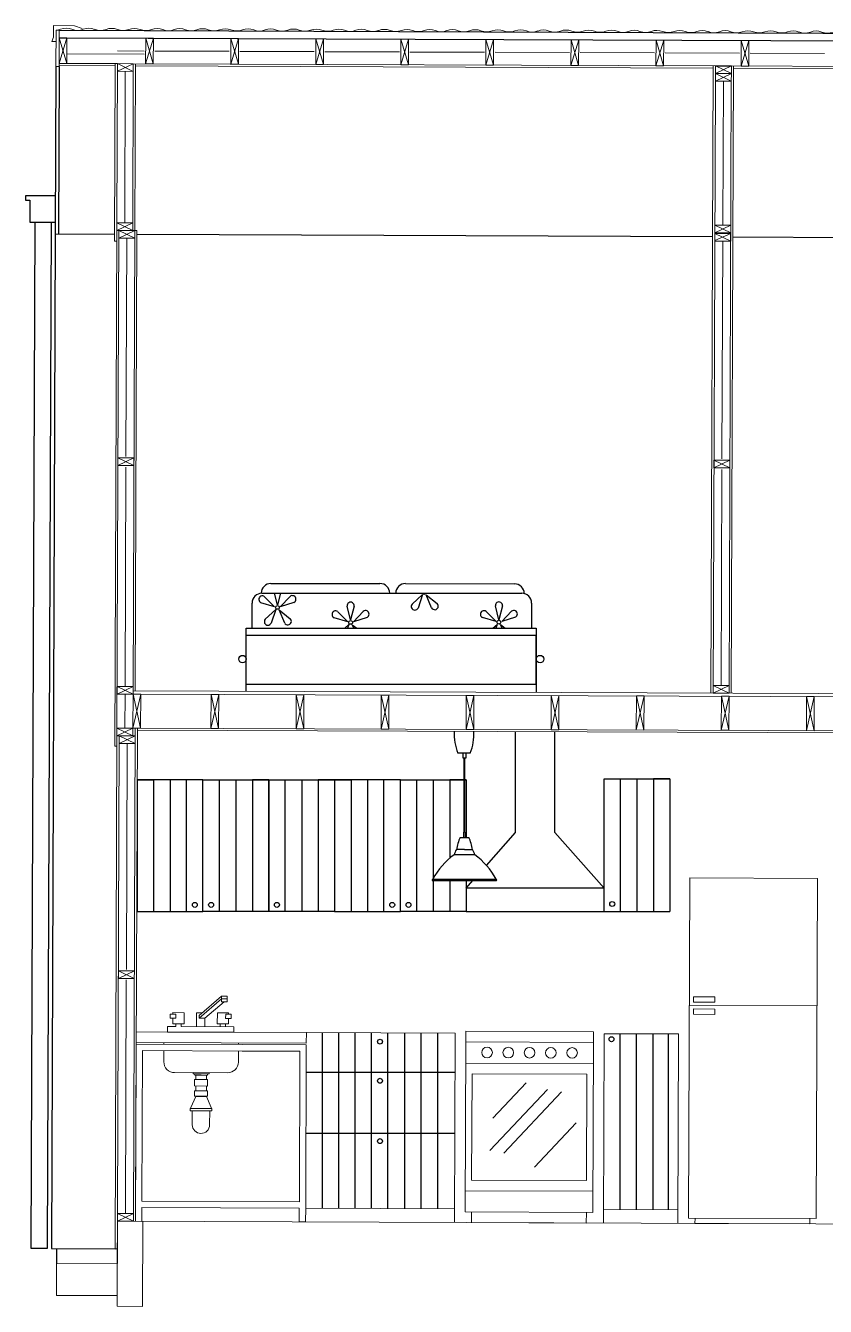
# Model space of a CAD drawing. Header units: inches. Extents: x 6.8 to 58.2, y 43.4 to 73.5.
# Drawn here: x 37.74 to 41.5, y 51.69 to 57.71 of the extents above; entities that cross this region are included whole.
import ezdxf

# ---------------------------------------------------------------- set-up
doc = ezdxf.new("R2010")
doc.units = ezdxf.units.IN
doc.header["$MEASUREMENT"] = 0
for name, color, linetype, lineweight in [('A-ANNO-SYMB', 3, 'Continuous', 18), ('A-DETL-MBND', 3, 'Continuous', 18), ('A-ELEV-IDEN', 3, 'Continuous', 18), ('A-ELEV-MBE2', 4, 'Continuous', 25), ('A-FURN', 8, 'Continuous', 18), ('A-WALL-PATT', 8, 'Continuous', 18), ('A-WALL-STUD', 3, 'Continuous', 18)]:
    doc.layers.add(name, color=color, linetype=linetype, lineweight=lineweight)

msp = doc.modelspace()

# ---------------------------------------------------------------- linework, layer by layer
at = {"color": 0}
for p, q in [((40.9797, 57.5236), (41.0547, 57.5236)), ((40.0392, 53.9182), (40.0392, 54.3921)), ((40.2241, 53.9182), (40.2241, 54.3921)), ((39.8074, 54.1654), (39.8074, 53.8949)), ((40.7653, 54.1696), (40.7653, 53.5466)), ((39.8034, 53.9189), (39.8034, 53.8949)), ((39.9023, 53.7632), (40.0392, 53.9182)), ((40.4559, 53.6559), (40.2241, 53.9182)), ((39.8074, 53.6559), (39.839, 53.6916)), ((39.8074, 53.6916), (39.8074, 53.5466)), ((40.4559, 53.6559), (39.8074, 53.6559)), ((40.4559, 53.5466), (40.4559, 53.6559)), ((39.8074, 53.5466), (40.4559, 53.5466)), ((40.4559, 53.5466), (40.7653, 53.5466)), ((39.672, 52.9743), (39.672, 52.1478)), ((39.7559, 52.7893), (39.0552, 52.7893)), ((39.9332, 52.5735), (40.0903, 52.7399)), ((39.9187, 52.4212), (40.1899, 52.7085)), ((39.9852, 52.4099), (40.2564, 52.6972)), ((40.1281, 52.3435), (40.3254, 52.5526)), ((39.7541, 52.5019), (39.0541, 52.5019))]:
    msp.add_line(p, q, dxfattribs=at)
for p, q in [((38.8894, 55.0888), (39.4021, 55.0889)), ((39.5221, 55.0889), (40.0348, 55.0875)), ((38.8465, 55.043), (40.0694, 55.043)), ((38.8597, 55.0269), (38.9068, 54.9791)), ((38.9197, 54.9879), (38.9056, 55.043)), ((38.9339, 55.043), (38.9197, 54.9879)), ((38.9333, 54.9795), (38.9795, 55.0281)), ((39.5534, 54.9917), (39.6026, 55.0373)), ((39.6026, 55.0373), (39.5814, 54.9737)), ((39.619, 55.0361), (39.6716, 54.9944)), ((39.6451, 54.9743), (39.619, 55.0361)), ((38.8006, 54.8782), (38.8006, 54.9972)), ((38.9068, 54.9791), (38.8425, 54.9984)), ((38.8623, 54.9205), (38.9116, 54.9661)), ((38.9116, 54.9661), (38.8903, 54.9024)), ((38.9279, 54.9649), (38.9805, 54.9232)), ((38.954, 54.903), (38.9279, 54.9649)), ((38.9972, 54.9999), (38.9333, 54.9795)), ((39.2039, 54.9564), (39.251, 54.9086)), ((39.2639, 54.9174), (39.2472, 54.9824)), ((39.2806, 54.9824), (39.2639, 54.9174)), ((39.2774, 54.909), (39.3237, 54.9577)), ((39.9014, 54.9575), (39.9485, 54.9096)), ((39.9614, 54.9185), (39.9447, 54.9835)), ((39.978, 54.9835), (39.9614, 54.9185)), ((39.9749, 54.9101), (40.0211, 54.9587)), ((40.1152, 54.9972), (40.1152, 54.8782)), ((39.251, 54.9086), (39.1867, 54.9279)), ((39.2369, 54.8782), (39.2557, 54.8956)), ((39.2557, 54.8956), (39.2499, 54.8782)), ((39.2721, 54.8944), (39.2926, 54.8782)), ((39.2789, 54.8782), (39.2721, 54.8944)), ((39.3414, 54.9294), (39.2774, 54.909)), ((39.9485, 54.9096), (39.8842, 54.9289)), ((39.9332, 54.8782), (39.9532, 54.8967)), ((39.9532, 54.8967), (39.947, 54.8782)), ((39.9696, 54.8955), (39.9914, 54.8782)), ((39.9768, 54.8782), (39.9696, 54.8955)), ((40.0388, 54.9305), (39.9749, 54.9101)), ((38.7734, 54.8782), (40.1373, 54.8782)), ((38.7734, 54.5818), (38.7734, 54.8782)), ((40.1373, 54.8443), (38.7734, 54.8443)), ((40.1373, 54.8782), (40.1373, 54.5767)), ((40.1373, 54.6157), (40.1373, 54.8443)), ((40.1373, 54.7333), (40.1373, 54.5767)), ((38.7734, 54.5818), (38.7734, 54.657)), ((38.7734, 54.6157), (40.1373, 54.6157)), ((39.8265, 54.2912), (39.7684, 54.2912)), ((39.793, 54.2672), (39.793, 54.2912)), ((39.8058, 54.2912), (39.8058, 54.2672)), ((39.8058, 54.2672), (39.793, 54.2672)), ((39.797, 54.2672), (39.797, 53.9189)), ((39.8018, 53.9189), (39.8018, 54.2672)), ((38.5698, 54.1654), (38.2604, 54.1654)), ((38.2604, 54.1654), (38.2604, 53.5466)), ((38.2604, 54.1654), (38.3378, 54.1654)), ((38.3378, 54.1654), (38.3378, 53.5466)), ((38.4151, 54.1654), (38.4151, 53.5466)), ((38.4925, 53.5466), (38.4925, 54.1654)), ((38.5698, 53.5466), (38.5698, 54.1654)), ((38.5698, 54.1654), (38.8792, 54.1654)), ((38.6472, 53.5466), (38.6472, 54.1654)), ((38.7245, 54.1654), (38.7245, 53.5466)), ((38.8792, 54.1654), (38.8019, 54.1654)), ((38.8019, 54.1654), (38.8019, 53.5466)), ((38.8792, 54.1654), (38.8792, 53.5466)), ((38.8792, 53.5466), (38.8792, 54.1654)), ((38.8792, 54.1654), (39.1886, 54.1654)), ((38.9566, 53.5466), (38.9566, 54.1654)), ((39.0339, 54.1654), (39.0339, 53.5466)), ((39.1886, 54.1654), (39.1113, 54.1654)), ((39.1113, 54.1654), (39.1113, 53.5466)), ((39.1886, 54.1654), (39.1886, 53.5466)), ((39.498, 54.1654), (39.1886, 54.1654)), ((39.1886, 54.1654), (39.1886, 53.5466)), ((39.1886, 54.1654), (39.266, 54.1654)), ((39.266, 54.1654), (39.266, 53.5466)), ((39.3433, 54.1654), (39.3433, 53.5466)), ((39.4207, 53.5466), (39.4207, 54.1654)), ((39.498, 53.5466), (39.498, 54.1654)), ((39.498, 54.1654), (39.797, 54.1654)), ((39.5754, 53.5466), (39.5754, 54.1654)), ((39.6527, 54.1654), (39.6527, 53.7019)), ((39.7301, 54.1654), (39.7301, 53.7965)), ((39.797, 54.1654), (39.7301, 54.1654)), ((39.8074, 54.1654), (39.8018, 54.1654)), ((39.8018, 54.1654), (39.8074, 54.1654)), ((40.4559, 53.5508), (40.4559, 54.1696)), ((40.4559, 54.1696), (40.7653, 54.1696)), ((40.5333, 53.5466), (40.5333, 54.1696)), ((40.6106, 54.1696), (40.6106, 53.5466)), ((40.7653, 54.1696), (40.688, 54.1696)), ((40.688, 54.1696), (40.688, 53.5466)), ((39.8034, 53.9189), (39.7954, 53.9189)), ((39.7954, 53.9189), (39.7954, 53.8949)), ((39.7794, 53.8949), (39.8194, 53.8949)), ((39.8474, 53.813), (39.7514, 53.813)), ((39.7994, 53.837), (39.7618, 53.837)), ((39.7994, 53.837), (39.837, 53.837)), ((39.6506, 53.698), (39.9482, 53.698)), ((39.6506, 53.698), (39.7994, 53.698)), ((39.6506, 53.6916), (39.9482, 53.6916)), ((39.6527, 53.6916), (39.6527, 53.5466)), ((39.7301, 53.6916), (39.7301, 53.5466)), ((38.2604, 53.5466), (38.5698, 53.5466)), ((38.8792, 53.5466), (38.5698, 53.5466)), ((39.1886, 53.5466), (38.8792, 53.5466)), ((39.1886, 53.5466), (39.498, 53.5466)), ((39.8074, 53.5466), (39.498, 53.5466)), ((39.1301, 52.9764), (39.1301, 52.1502)), ((39.2075, 52.9761), (39.2075, 52.1502)), ((39.2848, 52.1502), (39.2848, 52.9758)), ((39.3622, 52.1502), (39.3622, 52.9755)), ((39.4395, 52.1502), (39.4395, 52.9752)), ((39.5169, 52.9749), (39.5169, 52.1502)), ((39.5942, 52.9746), (39.5942, 52.1502)), ((40.5301, 52.9711), (40.5301, 52.1449)), ((40.6075, 52.9708), (40.6075, 52.1449)), ((40.6848, 52.9705), (40.6848, 52.1449)), ((40.7579, 52.9702), (40.7579, 52.1449)), ((40.5301, 52.7637), (40.5301, 52.1449))]:
    msp.add_line(p, q)
for centre, radius in [((38.9199, 54.9764), 0.00885), ((39.264, 54.9059), 0.00885), ((39.9615, 54.907), 0.00885), ((38.7557, 54.7333), 0.0177), ((40.155, 54.7333), 0.0177), ((38.5315, 53.5772), 0.0116), ((38.6081, 53.5772), 0.0116), ((38.9175, 53.5772), 0.0116), ((39.4597, 53.5772), 0.0116), ((39.5363, 53.5772), 0.0116), ((40.4942, 53.5814), 0.0116), ((40.4909, 52.9452), 0.0116), ((39.4023, 52.9338), 0.0116), ((39.4023, 52.75), 0.0116), ((39.4023, 52.4661), 0.0116)]:
    msp.add_circle(centre, radius)
for centre, start, end in [((38.8894, 55.0429), 90, 180), ((39.4021, 55.043), 0, 90), ((39.5221, 55.043), 90, 180), ((40.0348, 55.0416), 0, 90), ((38.8465, 54.9972), 90, 180), ((40.0694, 54.9972), 0, 90)]:
    msp.add_arc(centre, 0.0459, start, end, dxfattribs=at)
for centre, radius, start, end in [((38.8493, 55.0137), 0.0168, 51.62668, 246.22932), ((38.9902, 55.0151), 0.0168, 294.76118, 129.36383), ((39.6109, 55.0476), 0.00885, 211.22763, 328.77237), ((39.1935, 54.9433), 0.0168, 51.62668, 246.22932), ((39.2639, 54.9846), 0.0168, 352.69868, 187.30132), ((39.3343, 54.9447), 0.0168, 294.76118, 129.36383), ((39.5662, 54.9809), 0.0168, 139.85219, 334.45484), ((39.6596, 54.9826), 0.0168, 209.89479, 44.49744), ((39.8909, 54.9443), 0.0168, 51.62668, 246.22932), ((39.9614, 54.9856), 0.0168, 352.69868, 187.30132), ((40.0318, 54.9457), 0.0168, 294.76118, 129.36383), ((38.8751, 54.9097), 0.0168, 139.85219, 334.45484), ((38.9686, 54.9114), 0.0168, 209.89479, 44.49744), ((39.9847, 54.3793), 0.2335, 176.59387, 202.14263), ((39.6102, 54.3793), 0.2335, 337.85737, 3.40613), ((39.9491, 53.8117), 0.189, 153.87703, 172.30278), ((39.6498, 53.8117), 0.189, 7.69722, 26.12297), ((39.9445, 53.5422), 0.3326, 125.48805, 152.07747), ((39.8012, 53.8057), 0.0504, 141.51996, 171.62266), ((39.7976, 53.8057), 0.0504, 8.37734, 38.48004), ((39.6403, 53.5299), 0.3508, 28.62492, 53.80957), ((39.6506, 53.6948), 0.0032, 90, 270), ((39.9482, 53.6948), 0.0032, 270, 90)]:
    msp.add_arc(centre, radius, start, end)
at = {"layer": 'A-ANNO-SYMB', "color": 0}
for points in [[(38.0009, 57.7003), (38.0009, 57.7003), (37.9663, 57.7127), (37.8663, 57.7131), (37.8661, 57.6581), (37.8585, 57.6382), (37.876, 57.6381)], [(38.1668, 51.8891), (38.1668, 51.8891), (38.1675, 52.0891), (45.1445, 52.0627), (45.1445, 52.0627), (45.1437, 51.8627), (45.5847, 51.8611)]]:
    msp.add_lwpolyline(points, dxfattribs=at)
msp.add_lwpolyline([(38.1668, 51.8891), (38.1662, 51.7391), (37.8802, 51.7402), (37.8808, 51.8902)], close=True, dxfattribs=at)
for centre, start, end in [((37.8737, 57.7644), 273.96643, 291.20205), ((37.9266, 57.6281), 68.36474, 111.20205), ((37.9805, 57.764), 248.36474, 291.20205), ((38.0334, 57.6276), 68.36474, 111.20205), ((38.0874, 57.7636), 248.36474, 291.20205), ((38.1403, 57.6272), 68.36474, 111.20205), ((38.1942, 57.7632), 248.36474, 291.20205), ((38.2471, 57.6268), 68.36474, 111.20205), ((38.301, 57.7628), 248.36474, 291.20205), ((38.354, 57.6264), 68.36474, 111.20205), ((38.4079, 57.7624), 248.36474, 291.20205), ((38.4608, 57.626), 68.36474, 111.20205), ((38.5147, 57.762), 248.36474, 291.20205), ((38.5677, 57.6256), 68.36474, 111.20205), ((38.6216, 57.7616), 248.36474, 291.20205), ((38.6745, 57.6252), 68.36474, 111.20205), ((38.7284, 57.7612), 248.36474, 291.20205), ((38.7813, 57.6248), 68.36474, 111.20205), ((38.8353, 57.7608), 248.36474, 291.20205), ((38.8882, 57.6244), 68.36474, 111.20205), ((38.9421, 57.7604), 248.36474, 291.20205), ((38.995, 57.624), 68.36474, 111.20205), ((39.049, 57.76), 248.36474, 291.20205), ((39.1019, 57.6236), 68.36474, 111.20205), ((39.1558, 57.7596), 248.36474, 291.20205), ((39.2087, 57.6232), 68.36474, 111.20205), ((39.2627, 57.7592), 248.36474, 291.20205), ((39.3156, 57.6228), 68.36474, 111.20205), ((39.3695, 57.7588), 248.36474, 291.20205), ((39.4224, 57.6224), 68.36474, 111.20205), ((39.4764, 57.7584), 248.36474, 291.20205), ((39.5293, 57.622), 68.36474, 111.20205), ((39.5832, 57.758), 248.36474, 291.20205), ((39.6361, 57.6216), 68.36474, 111.20205), ((39.6901, 57.7576), 248.36474, 291.20205), ((39.743, 57.6212), 68.36474, 111.20205), ((39.7969, 57.7572), 248.36474, 291.20205), ((39.8498, 57.6208), 68.36474, 111.20205), ((39.9038, 57.7568), 248.36474, 291.20205), ((39.9567, 57.6204), 68.36474, 111.20205), ((40.0106, 57.7564), 248.36474, 291.20205), ((40.0635, 57.62), 68.36474, 111.20205), ((40.1175, 57.756), 248.36474, 291.20205), ((40.1704, 57.6196), 68.36474, 111.20205), ((40.2243, 57.7556), 248.36474, 291.20205), ((40.2772, 57.6192), 68.36474, 111.20205), ((40.3312, 57.7552), 248.36474, 291.20205), ((40.3841, 57.6188), 68.36474, 111.20205), ((40.438, 57.7547), 248.36474, 291.20205), ((40.4909, 57.6184), 68.36474, 111.20205), ((40.5449, 57.7543), 248.36474, 291.20205), ((40.5978, 57.618), 68.36474, 111.20205), ((40.6517, 57.7539), 248.36474, 291.20205), ((40.7046, 57.6175), 68.36474, 111.20205), ((40.7585, 57.7535), 248.36474, 291.20205), ((40.8115, 57.6171), 68.36474, 111.20205), ((40.8654, 57.7531), 248.36474, 291.20205), ((40.9183, 57.6167), 68.36474, 111.20205), ((40.9722, 57.7527), 248.36474, 291.20205), ((41.0252, 57.6163), 68.36474, 111.20205), ((41.0791, 57.7523), 248.36474, 291.20205), ((41.132, 57.6159), 68.36474, 111.20205), ((41.1859, 57.7519), 248.36474, 291.20205), ((41.2388, 57.6155), 68.36474, 111.20205), ((41.2928, 57.7515), 248.36474, 291.20205), ((41.3457, 57.6151), 68.36474, 111.20205), ((41.3996, 57.7511), 248.36474, 291.20205), ((41.4525, 57.6147), 68.36474, 111.20205), ((41.5065, 57.7507), 248.36474, 291.20205)]:
    msp.add_arc(centre, 0.0731, start, end, dxfattribs=at)
at = {"layer": 'A-DETL-MBND', "color": 0}
for p, q in [((38.1671, 57.5342), (37.9291, 57.5351)), ((38.2933, 57.5787), (37.9293, 57.5801)), ((38.2421, 57.5339), (40.9797, 57.5236)), ((38.1571, 57.5242), (37.8931, 57.5252)), ((38.2521, 57.5239), (40.9697, 57.5136)), ((41.0547, 57.5233), (41.7291, 57.5207)), ((41.0647, 57.5132), (41.7391, 57.5107)), ((38.241, 54.5839), (38.2492, 56.7488)), ((38.251, 54.5838), (38.2592, 56.7488)), ((38.1677, 52.1251), (38.1761, 54.3591))]:
    msp.add_line(p, q, dxfattribs=at)
for points in [[(38.164, 56.6992), (38.154, 56.6992), (38.1571, 57.5342)], [(38.1643, 56.7852), (38.1671, 57.5342)], [(38.2392, 56.7489), (38.2492, 56.7488), (38.2521, 57.5339)], [(38.2393, 56.7849), (38.242, 57.4979)], [(40.9586, 54.5736), (40.9697, 57.5236)], [(41.0536, 54.5732), (41.0647, 57.5232)], [(40.9686, 54.5735), (40.9794, 57.4516)], [(41.0436, 54.5733), (41.0544, 57.4513)], [(38.165, 54.3231), (38.155, 54.3232), (38.1642, 56.7492)], [(38.1742, 56.7491), (38.1642, 56.7492)], [(38.1653, 54.4091), (38.1742, 56.7491)], [(38.2492, 56.7488), (38.2592, 56.7488)], [(38.241, 54.5839), (45.0899, 54.558)], [(38.2409, 54.5689), (45.0899, 54.543)], [(38.2403, 54.4089), (45.0783, 54.383)], [(38.2425, 52.0888), (38.2513, 54.4088)], [(38.2613, 54.4088), (38.2525, 52.0888)], [(38.1671, 51.9591), (38.1561, 51.9592), (38.1652, 54.3731)], [(38.2613, 54.3988), (42.0692, 54.3844)]]:
    msp.add_lwpolyline(points, dxfattribs=at)
at = {"layer": 'A-ELEV-IDEN', "color": 0}
msp.add_lwpolyline([(38.1675, 52.0891), (38.2875, 52.0887), (38.286, 51.6887), (38.166, 51.6891)], close=True, dxfattribs=at)
at = {"layer": 'A-ELEV-MBE2', "color": 0}
for p, q in [((37.8751, 56.7335), (37.857, 51.9603)), ((37.8751, 56.7335), (38.1541, 56.7324)), ((38.2591, 56.732), (40.9667, 56.7218)), ((41.0617, 56.7189), (45.088, 56.7048)), ((37.837, 51.9604), (37.762, 51.9606)), ((37.881, 51.9602), (37.8808, 51.8902))]:
    msp.add_line(p, q, dxfattribs=at)
for points in [[(37.8936, 57.6552), (45.4245, 57.6267)], [(37.8937, 57.6912), (45.4757, 57.6626)], [(37.8781, 57.5203), (37.8751, 56.7335)], [(37.8931, 57.5202), (37.8901, 56.7334)], [(37.8758, 56.912), (37.7358, 56.9126), (37.7357, 56.8926), (37.7557, 56.8925), (37.7553, 56.7887), (37.8753, 56.7883)], [(37.762, 51.9606), (37.7803, 56.7886)], [(37.8553, 56.7883), (37.837, 51.9604)], [(37.857, 51.9603), (38.1561, 51.9592)]]:
    msp.add_lwpolyline(points, dxfattribs=at)
at = {"layer": 'A-FURN', "color": 0}
for p, q in [((40.8596, 53.704), (40.8536, 52.104)), ((41.4596, 53.7017), (40.8596, 53.704)), ((41.4536, 52.1017), (41.4596, 53.7017)), ((38.5526, 53.0568), (38.6573, 53.1477)), ((38.6572, 53.1347), (38.6573, 53.1477)), ((38.6573, 53.1477), (38.6834, 53.1476)), ((38.6834, 53.1476), (38.6833, 53.1346)), ((38.6572, 53.1347), (38.5525, 53.0438)), ((38.6687, 53.1217), (38.5786, 53.0437)), ((38.6572, 53.1216), (38.6572, 53.1347)), ((38.6833, 53.1346), (38.6572, 53.1347)), ((38.6833, 53.1215), (38.6572, 53.1216)), ((38.6833, 53.1346), (38.6833, 53.1215)), ((38.4415, 53.0051), (38.4416, 53.0181)), ((38.4676, 53.018), (38.4676, 53.005)), ((38.5393, 53.0047), (38.5396, 53.0699)), ((38.5396, 53.0699), (38.5675, 53.0698)), ((38.5525, 53.0438), (38.5526, 53.0568)), ((38.5786, 53.0437), (38.5525, 53.0438)), ((38.5786, 53.0437), (38.5785, 53.0046)), ((38.6502, 53.0173), (38.6502, 53.0043)), ((38.6763, 53.0042), (38.6763, 53.0172)), ((38.2557, 52.9297), (38.2559, 52.9797)), ((39.0559, 52.9767), (38.2559, 52.9797)), ((39.0557, 52.9267), (39.0559, 52.9767)), ((39.0559, 52.9767), (39.7559, 52.974)), ((39.7559, 52.974), (39.7525, 52.0831)), ((40.4559, 52.9714), (40.4525, 52.0805)), ((40.4559, 52.9714), (40.8059, 52.97)), ((40.8035, 52.0792), (40.8059, 52.97)), ((38.2528, 52.1532), (38.2557, 52.9217)), ((39.0557, 52.9267), (38.2557, 52.9297)), ((38.2557, 52.9217), (38.7547, 52.9198)), ((39.0557, 52.9187), (38.7547, 52.9198)), ((39.0528, 52.1502), (39.0557, 52.9187)), ((39.8027, 52.1329), (39.8058, 52.9329)), ((39.8058, 52.9329), (40.4057, 52.9307)), ((40.4057, 52.9307), (40.4027, 52.1307)), ((38.2829, 52.1831), (38.2856, 52.8916)), ((38.2856, 52.8916), (38.7546, 52.8898)), ((39.0256, 52.8888), (38.7546, 52.8898)), ((39.0229, 52.1803), (39.0256, 52.8888)), ((38.5359, 52.7559), (38.536, 52.7755)), ((38.5859, 52.7557), (38.586, 52.7754)), ((39.8054, 52.8329), (40.4054, 52.8307)), ((38.5357, 52.7024), (38.5358, 52.7255)), ((38.5857, 52.7022), (38.5858, 52.7253)), ((38.5356, 52.6763), (38.5356, 52.6782)), ((38.5856, 52.6761), (38.5356, 52.6763)), ((38.5856, 52.6761), (38.5856, 52.678)), ((38.5194, 52.6082), (38.5192, 52.543)), ((38.6013, 52.6079), (38.6011, 52.5427)), ((39.8031, 52.2329), (40.4031, 52.2307)), ((39.0229, 52.1803), (38.2829, 52.1831)), ((38.2528, 52.1532), (38.2525, 52.0888)), ((38.2828, 52.1531), (38.2825, 52.0887)), ((39.0228, 52.1503), (38.2828, 52.1531)), ((39.0228, 52.1503), (39.0225, 52.0859)), ((39.0528, 52.1502), (39.0525, 52.0858)), ((39.4028, 52.1489), (39.0528, 52.1502)), ((39.4028, 52.1489), (39.7528, 52.1475)), ((40.4027, 52.1307), (39.8027, 52.1329)), ((39.8327, 52.1328), (39.8325, 52.0828)), ((40.3727, 52.1308), (40.3725, 52.0808)), ((40.8028, 52.1436), (40.4528, 52.1449)), ((40.3725, 52.0808), (39.8325, 52.0828)), ((40.8536, 52.104), (41.4536, 52.1017)), ((40.8836, 52.1038), (40.8835, 52.0788)), ((41.4235, 52.0768), (40.8835, 52.0788)), ((41.4236, 52.1018), (41.4235, 52.0768))]:
    msp.add_line(p, q, dxfattribs=at)
for points in [[(40.8768, 53.1202), (40.9768, 53.1198), (40.9769, 53.1448), (40.8769, 53.1452), (40.8768, 53.1202)], [(40.8574, 53.104), (41.4574, 53.1017)], [(40.8767, 53.0875), (40.9767, 53.0872), (40.9766, 53.0622), (40.8766, 53.0625), (40.8767, 53.0875)], [(38.4287, 53.0638), (38.4287, 53.0703), (38.4809, 53.0701), (38.4807, 53.018), (38.4285, 53.0182), (38.4286, 53.0443)], [(38.6896, 53.0629), (38.6896, 53.0694), (38.6374, 53.0695), (38.6372, 53.0174), (38.6894, 53.0172), (38.6895, 53.0433)], [(38.4676, 53.005), (38.7154, 53.004), (38.7153, 52.9779), (38.4023, 52.9791), (38.4024, 53.0052), (38.4415, 53.0051)], [(40.4057, 52.9307), (40.4059, 52.9807), (39.8059, 52.9829), (39.8058, 52.9329)], [(38.3862, 52.9292), (38.3861, 52.9212)], [(38.7365, 52.9199), (38.7366, 52.9279)], [(39.8054, 52.8329), (39.8058, 52.9329)], [(38.529, 52.7825), (38.532, 52.7756), (38.561, 52.7755)], [(38.593, 52.7822), (38.59, 52.7753), (38.561, 52.7755)], [(38.5356, 52.6763), (38.513, 52.6249), (38.513, 52.6201), (38.513, 52.6201)], [(38.5856, 52.6761), (38.6078, 52.6246), (38.6078, 52.6198), (38.6078, 52.6198)], [(38.2525, 52.0888), (38.2825, 52.0887)], [(39.0525, 52.0858), (39.0225, 52.0859)]]:
    msp.add_lwpolyline(points, dxfattribs=at)
for points in [[(38.4156, 53.0443), (38.4156, 53.0639), (38.4417, 53.0638), (38.4417, 53.0442)], [(38.7025, 53.0432), (38.7026, 53.0628), (38.6765, 53.0629), (38.6764, 53.0433)], [(38.5984, 52.7879), (38.5236, 52.7882), (38.5236, 52.7825), (38.5984, 52.7822)], [(40.3752, 52.7808), (40.3733, 52.2808), (39.8333, 52.2828), (39.8352, 52.7828)], [(38.5915, 52.7557), (38.5304, 52.7559), (38.5302, 52.7255), (38.5914, 52.7253)], [(38.5913, 52.7022), (38.5302, 52.7024), (38.5301, 52.6782), (38.5912, 52.678)], [(38.6114, 52.6198), (38.5094, 52.6201), (38.5094, 52.6082), (38.6113, 52.6078)]]:
    msp.add_lwpolyline(points, close=True, dxfattribs=at)
msp.add_lwpolyline([(38.386, 52.8912), (38.3858, 52.8387, 0.414214), (38.4356, 52.7885), (38.686, 52.7876, 0.414214), (38.7362, 52.8374), (38.7364, 52.8899)], format="xyb", dxfattribs=at)
for centre in [(39.9056, 52.8826), (40.0056, 52.8822), (40.1056, 52.8818), (40.2056, 52.8814), (40.3056, 52.881)]:
    msp.add_circle(centre, 0.025, dxfattribs=at)
msp.add_arc((38.5601, 52.5428), 0.0409, 179.78339, 359.78339, dxfattribs=at)
at = {"layer": 'A-WALL-PATT', "color": 0, "ltscale": 0.15}
for p, q in [((38.2933, 57.5937), (38.1674, 57.5942)), ((38.6933, 57.5922), (38.3433, 57.5935)), ((39.0933, 57.5907), (38.7433, 57.592)), ((39.4933, 57.5892), (39.1433, 57.5905)), ((39.8933, 57.5877), (39.5433, 57.589)), ((40.2933, 57.5861), (39.9433, 57.5875)), ((40.6933, 57.5846), (40.3433, 57.586)), ((41.0933, 57.5831), (40.7433, 57.5844)), ((41.4933, 57.5816), (41.1433, 57.5829))]:
    msp.add_line(p, q, dxfattribs=at)
at = {"layer": 'A-WALL-PATT', "color": 0, "ltscale": 0.1}
for p, q in [((38.2018, 56.785), (38.2045, 57.498)), ((38.2076, 55.6865), (38.2115, 56.713)), ((38.2036, 54.605), (38.2075, 55.6365)), ((38.2028, 54.409), (38.2034, 54.569)), ((38.2095, 53.274), (38.2135, 54.337)), ((38.2052, 52.125), (38.2093, 53.224))]:
    msp.add_line(p, q, dxfattribs=at)
for points in [[(41.0144, 56.7744), (41.0169, 57.4514)], [(41.0102, 55.6759), (41.0141, 56.6998)], [(41.0062, 54.6094), (41.01, 55.6259)]]:
    msp.add_lwpolyline(points, dxfattribs=at)
at = {"layer": 'A-WALL-STUD', "color": 0}
for p, q in [((38.167, 57.4982), (38.2421, 57.5339)), ((38.242, 57.4979), (38.1671, 57.5342)), ((40.9794, 57.4516), (41.0546, 57.4873)), ((40.9796, 57.4876), (41.0547, 57.5233)), ((41.0544, 57.4513), (40.9796, 57.4876)), ((41.0546, 57.4873), (40.9797, 57.5236)), ((38.1642, 56.7492), (38.2393, 56.7849)), ((38.2392, 56.7489), (38.1643, 56.7852)), ((40.9767, 56.7385), (41.0519, 56.7742)), ((41.0517, 56.7382), (40.9769, 56.7745)), ((38.174, 56.7131), (38.2492, 56.7488)), ((38.249, 56.7128), (38.1742, 56.7491)), ((40.9766, 56.7025), (41.0517, 56.7357)), ((41.0515, 56.6997), (40.9767, 56.736)), ((38.17, 55.6436), (38.2451, 55.6793)), ((38.245, 55.6433), (38.1701, 55.6796)), ((40.9726, 55.633), (41.0477, 55.6688)), ((41.0476, 55.6328), (40.9727, 55.669)), ((38.1659, 54.5691), (38.2411, 54.6049)), ((38.2409, 54.5689), (38.1661, 54.6051)), ((40.9686, 54.5735), (41.0437, 54.6093)), ((41.0436, 54.5733), (40.9687, 54.6095)), ((38.1652, 54.3731), (38.2403, 54.4089)), ((38.2402, 54.3729), (38.1653, 54.4091)), ((38.176, 54.3371), (38.2512, 54.3728)), ((38.251, 54.3368), (38.1762, 54.3731)), ((38.1719, 53.2311), (38.247, 53.2668)), ((38.2469, 53.2308), (38.172, 53.2671)), ((38.1675, 52.0891), (38.2427, 52.1248)), ((38.2425, 52.0888), (38.1677, 52.1251))]:
    msp.add_line(p, q, dxfattribs=at)
for points in [[(37.8937, 57.6912), (37.8931, 57.5352), (37.8931, 57.5202), (37.8781, 57.5203), (37.8787, 57.6913), (37.8937, 57.6912)], [(37.8931, 57.5352), (37.9296, 57.6551)], [(37.8936, 57.6552), (37.9291, 57.5351)], [(38.3001, 57.5337), (38.3366, 57.6535)], [(38.3006, 57.6537), (38.3361, 57.5335)], [(38.7001, 57.5322), (38.7366, 57.652)], [(38.7006, 57.6522), (38.7361, 57.532)], [(39.1001, 57.5307), (39.1366, 57.6505)], [(39.1006, 57.6507), (39.1361, 57.5305)], [(39.5001, 57.5291), (39.5366, 57.649)], [(39.5006, 57.6491), (39.5361, 57.529)], [(39.9001, 57.5276), (39.9366, 57.6475)], [(39.9006, 57.6476), (39.9361, 57.5275)], [(40.3001, 57.5261), (40.3366, 57.646)], [(40.3006, 57.6461), (40.3361, 57.526)], [(40.7001, 57.5246), (40.7366, 57.6445)], [(40.7006, 57.6446), (40.7361, 57.5245)], [(41.1001, 57.5231), (41.1366, 57.643)], [(41.1006, 57.6431), (41.1361, 57.523)], [(41.0547, 57.5233), (41.0547, 57.5233), (41.0546, 57.4873), (40.9796, 57.4876), (40.9797, 57.5236)], [(38.2769, 54.5687), (38.2763, 54.4087), (38.2403, 54.4089), (38.2409, 54.5689), (38.2769, 54.5687)], [(38.2769, 54.5687), (38.2403, 54.4089)], [(38.2409, 54.5689), (38.2763, 54.4087)], [(38.6439, 54.5673), (38.6433, 54.4073), (38.6073, 54.4075), (38.6079, 54.5675), (38.6439, 54.5673)], [(38.6439, 54.5673), (38.6073, 54.4075)], [(38.6079, 54.5675), (38.6433, 54.4073)], [(39.0439, 54.5658), (39.0433, 54.4058), (39.0073, 54.406), (39.0079, 54.566), (39.0439, 54.5658)], [(39.0439, 54.5658), (39.0073, 54.406)], [(39.0079, 54.566), (39.0433, 54.4058)], [(39.4439, 54.5643), (39.4433, 54.4043), (39.4073, 54.4044), (39.4079, 54.5644), (39.4439, 54.5643)], [(39.4439, 54.5643), (39.4073, 54.4044)], [(39.4079, 54.5644), (39.4433, 54.4043)], [(39.8439, 54.5628), (39.8433, 54.4028), (39.8073, 54.4029), (39.8079, 54.5629), (39.8439, 54.5628)], [(39.8439, 54.5628), (39.8073, 54.4029)], [(39.8079, 54.5629), (39.8433, 54.4028)], [(40.2439, 54.5613), (40.2433, 54.4013), (40.2073, 54.4014), (40.2079, 54.5614), (40.2439, 54.5613)], [(40.2439, 54.5613), (40.2073, 54.4014)], [(40.2079, 54.5614), (40.2433, 54.4013)], [(40.6439, 54.5598), (40.6433, 54.3998), (40.6073, 54.3999), (40.6079, 54.5599), (40.6439, 54.5598)], [(40.6439, 54.5598), (40.6073, 54.3999)], [(40.6079, 54.5599), (40.6433, 54.3998)], [(41.0439, 54.5583), (41.0433, 54.3983), (41.0073, 54.3984), (41.0079, 54.5584), (41.0439, 54.5583)], [(41.0439, 54.5583), (41.0073, 54.3984)], [(41.0079, 54.5584), (41.0433, 54.3983)], [(41.4439, 54.5567), (41.4433, 54.3967), (41.4073, 54.3969), (41.4079, 54.5569), (41.4439, 54.5567)], [(41.4439, 54.5567), (41.4073, 54.3969)], [(41.4079, 54.5569), (41.4433, 54.3967)]]:
    msp.add_lwpolyline(points, dxfattribs=at)
for points in [[(37.9296, 57.6551), (37.8936, 57.6552), (37.8931, 57.5352), (37.9291, 57.5351)], [(38.3366, 57.6535), (38.3006, 57.6537), (38.3001, 57.5337), (38.3361, 57.5335)], [(38.7366, 57.652), (38.7006, 57.6522), (38.7001, 57.5322), (38.7361, 57.532)], [(39.1366, 57.6505), (39.1006, 57.6507), (39.1001, 57.5307), (39.1361, 57.5305)], [(39.5366, 57.649), (39.5006, 57.6491), (39.5001, 57.5291), (39.5361, 57.529)], [(39.9366, 57.6475), (39.9006, 57.6476), (39.9001, 57.5276), (39.9361, 57.5275)], [(40.3366, 57.646), (40.3006, 57.6461), (40.3001, 57.5261), (40.3361, 57.526)], [(40.7366, 57.6445), (40.7006, 57.6446), (40.7001, 57.5246), (40.7361, 57.5245)], [(41.1366, 57.643), (41.1006, 57.6431), (41.1001, 57.5231), (41.1361, 57.523)], [(38.167, 57.4982), (38.242, 57.4979), (38.2421, 57.5339), (38.1671, 57.5342)], [(41.0544, 57.4513), (40.9794, 57.4516), (40.9796, 57.4876), (41.0546, 57.4873)], [(38.1642, 56.7492), (38.2392, 56.7489), (38.2393, 56.7849), (38.1643, 56.7852)], [(41.0517, 56.7382), (40.9767, 56.7385), (40.9769, 56.7745), (41.0519, 56.7742)], [(38.174, 56.7131), (38.249, 56.7128), (38.2492, 56.7488), (38.1742, 56.7491)], [(41.0515, 56.6997), (40.9765, 56.7), (40.9767, 56.736), (41.0517, 56.7357)], [(38.17, 55.6436), (38.245, 55.6433), (38.2451, 55.6793), (38.1701, 55.6796)], [(41.0476, 55.6328), (40.9726, 55.633), (40.9727, 55.669), (41.0477, 55.6688)], [(38.1659, 54.5691), (38.2409, 54.5689), (38.2411, 54.6049), (38.1661, 54.6051)], [(41.0436, 54.5733), (40.9686, 54.5735), (40.9687, 54.6095), (41.0437, 54.6093)], [(38.1652, 54.3731), (38.2402, 54.3729), (38.2403, 54.4089), (38.1653, 54.4091)], [(38.176, 54.3371), (38.251, 54.3368), (38.2512, 54.3728), (38.1762, 54.3731)], [(38.1719, 53.2311), (38.2469, 53.2308), (38.247, 53.2668), (38.172, 53.2671)], [(38.1675, 52.0891), (38.2425, 52.0888), (38.2427, 52.1248), (38.1677, 52.1251)]]:
    msp.add_lwpolyline(points, close=True, dxfattribs=at)

doc.saveas('drawing.dxf')
